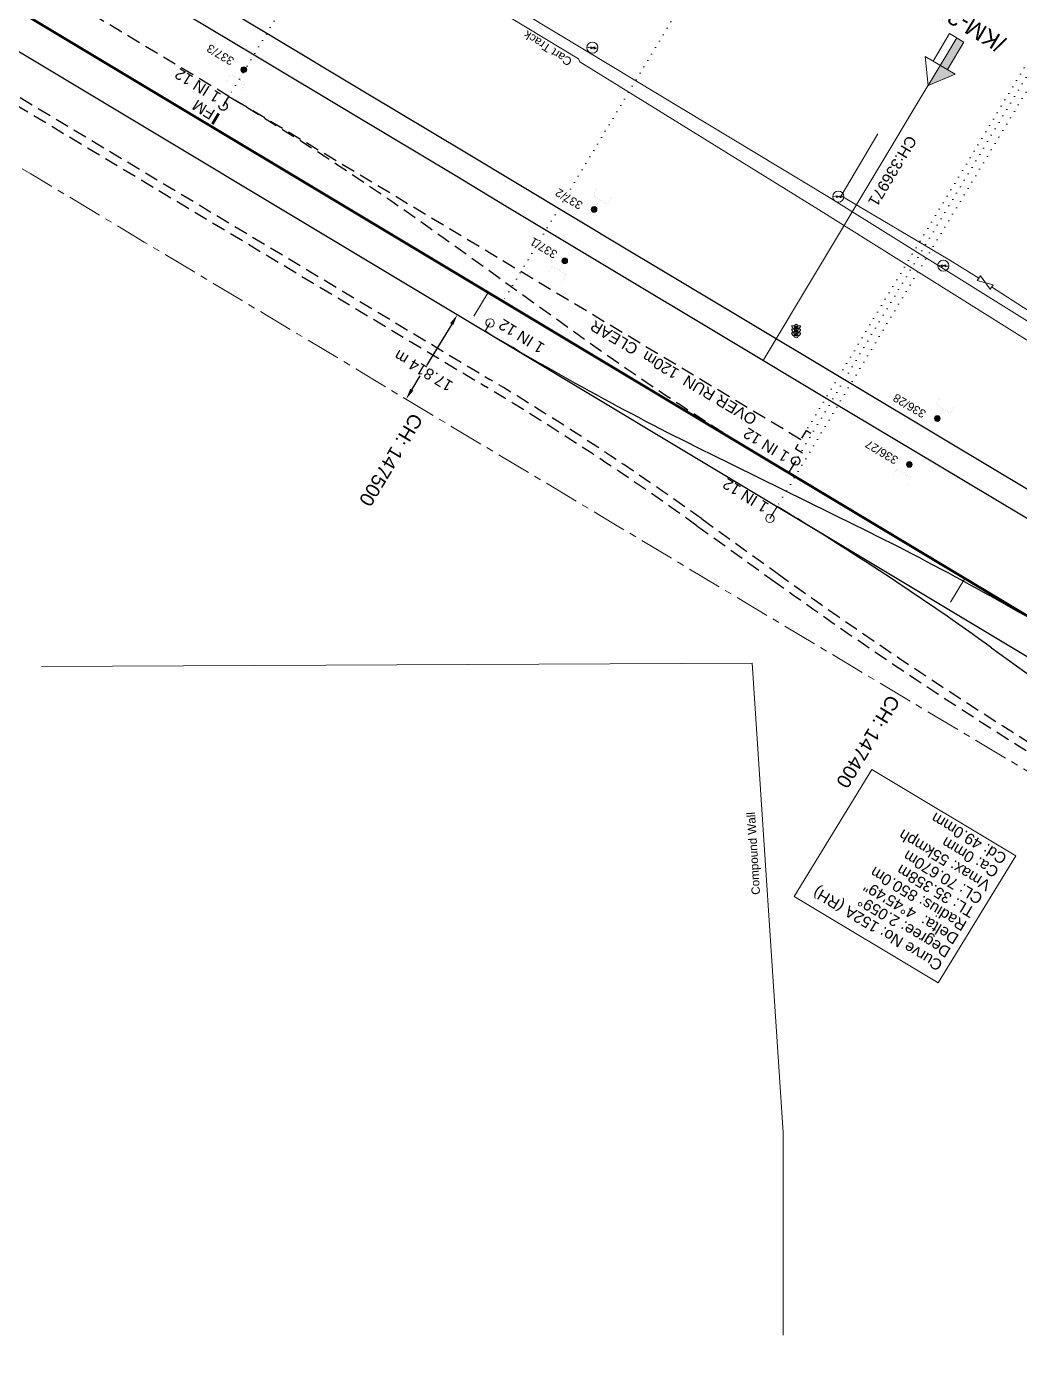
# Model space of a CAD drawing. Header units: metres. Extents: x 592467 to 614288, y 3398001 to 3402649.
# Drawn here: x 613728.2 to 613906.8, y 3399783.7 to 3400021.9 of the extents above; entities that cross this region are included whole.
import ezdxf
from ezdxf.enums import TextEntityAlignment as Align

# ---------------------------------------------------------------- set-up
doc = ezdxf.new("R2010")
doc.units = ezdxf.units.M
doc.header["$MEASUREMENT"] = 0
for name, pattern in [('CENTER', [2, 1.25, -0.25, 0.25, -0.25]), ('DASHED', [0.75, 0.5, -0.25]), ('DOT', [0.25, 0, -0.25])]:
    doc.linetypes.add(name, pattern=pattern)
doc.layers.get('0').update_dxf_attribs({"lineweight": 0})
doc.layers.get('Defpoints').update_dxf_attribs({"lineweight": 0})
for name, color, linetype, lineweight in [('Bounary Dim', 10, 'Continuous', 13), ('Cart Track', 34, 'Continuous', 0), ('Compound Wall', 7, 'Continuous', 13), ('DFCC BOUNDARY', 6, 'CENTER', 0), ('Electric Pole', 7, 'Continuous', 13), ('Existing Chainage', 7, 'Continuous', 0), ('Existing IR Track', 143, 'Continuous', 0), ('Gate', 7, 'Continuous', 13), ('KM STONE', 7, 'Continuous', 0), ("NEW CHAWAPAIL STN. SRJ's", 10, 'Continuous', 0), ("NEW KHANNA CROSSING STN. SRJ's", 10, 'Continuous', 0), ('OHE MAST', 7, 'Continuous', 0), ('OHE MAST TEXT', 7, 'Continuous', 0), ('Proposed Chainage', 10, 'Continuous', 0), ('Proposed Curve_Details', 10, 'Continuous', 0), ('PROPOSED DFCC TRACK', 1, 'Continuous', 0), ('Sign Board', 7, 'Continuous', 13), ('Subroad Edge', 34, 'Continuous', 0), ('Text', 7, 'Continuous', 13)]:
    doc.layers.add(name, color=color, linetype=linetype, lineweight=lineweight)
doc.layers.add('NEW KHANNA LOOP LINES', color=1, linetype='Continuous')
doc.styles.add('ARIAL', font='arial.ttf')
doc.styles.get("Standard").update_dxf_attribs({"font": 'arial.ttf'})
doc.styles.add('Style-Arial', font='arial.ttf')
doc.styles.add('Text', font='arial.ttf', dxfattribs={"height": 2})
doc.dimstyles.new('DIM', dxfattribs={"dimtxt": 2.5, "dimasz": 2.5, "dimexe": 0.18, "dimexo": 0.0625, "dimgap": 0.09, "dimtad": 0, "dimtih": 1, "dimtoh": 1, "dimdec": 3, "dimzin": 0, "dimdsep": 46, "dimtxsty": 'Standard', "dimcen": 0.09, "dimaunit": 1, "dimadec": 5, "dimazin": 0, "dimtfac": 1, "dimtdec": 3, "dimtofl": 0, "dimtmove": 0, "dimatfit": 3, "dimfxl": 1, "dimtolj": 1, "dimtzin": 0, "dimarcsym": 0})

# ---------------------------------------------------------------- blocks, each defined once
blk = doc.blocks.new('GT')
at = {"layer": 'Gate'}
for p, q in [((-0.5, -0.5), (-0.5, 0.5)), ((-0.5, 0.5), (0.5, -0.5)), ((0.5, 0.5), (0.5, -0.5))]:
    blk.add_line(p, q, dxfattribs=at)
at = {"layer": 'Gate', "flags": 128}
blk.add_lwpolyline([(0.5, 0.5), (-0.5, -0.5)], dxfattribs=at)
blk = doc.blocks.new('EP')
at = {"extrusion": (0, 0, -1)}
blk.add_hatch(color=8, dxfattribs=at).paths.add_polyline_path([(-0.31, -0.24), (-0.94, -0.01), (-0.41, -0.1), (-0.43, 0.15), (0.21, -0.05), (0.21, 0.16), (0.93, -0.01), (0.31, 0.07), (0.31, -0.19), (-0.31, 0)])
at = {"color": 8}
for p, q in [((-0.93, -0.01), (-0.21, 0.16)), ((-0.31, 0.07), (-0.93, -0.01)), ((-0.31, -0.19), (-0.31, 0.07)), ((0.31, 0), (-0.31, -0.19)), ((-0.21, 0.16), (-0.21, -0.05)), ((-0.21, -0.05), (0.43, 0.15)), ((0.31, -0.24), (0.31, 0)), ((0.43, 0.15), (0.41, -0.1)), ((0.94, -0.01), (0.31, -0.24)), ((0.41, -0.1), (0.94, -0.01))]:
    blk.add_line(p, q, dxfattribs=at)
blk.add_circle((0, 0), 1, dxfattribs=at)
blk = doc.blocks.new('SIG')
for color, points in [(1, [(-0.22, 0.42, 0.180295), (-0.01, 0.33, -0.00255), (0.01, 0.33, -0.00255), (0.02, 0.33, 0.180295), (0.23, 0.42, -0.002654), (0.25, 0.44, 0.184495), (0.33, 0.65, 1.000001), (-0.32, 0.65, 0.184495), (-0.24, 0.44, -0.002654)]), (2, [(0.23, -0.23, -0.002654), (0.25, -0.21, 0.184495), (0.33, 0.01, 1.000001), (-0.32, 0.01, 0.184495), (-0.24, -0.21, -0.002654), (-0.22, -0.23, 0.180295), (-0.01, -0.32, -0.00255), (0.01, -0.32, -0.00255), (0.02, -0.32, 0.180295)]), (3, [(0.23, -0.88, -0.002654), (0.25, -0.86, 0.184495), (0.33, -0.64, 1.000001), (-0.32, -0.64, 0.184495), (-0.24, -0.86, -0.002654), (-0.22, -0.88, 0.395599)])]:
    blk.add_hatch(color=color).paths.add_polyline_path(points)
for p, q in [((-0.31, 0.98), (-0.32, -0.9)), ((0.33, -0.9), (0.32, 0.98))]:
    blk.add_line(p, q)
at = {"flags": 128}
for points in [[(-0.31, 0.98), (-0.81, 0.98, 0.198758), (-0.42, 0.41, 0.003814), (-0.31, 0.39)], [(-0.31, 0.33), (-0.81, 0.33, 0.198758), (-0.42, -0.23, 0.003727), (-0.32, -0.26)], [(0.32, 0.98), (0.82, 0.98, -0.198758), (0.44, 0.41, -0.003814), (0.32, 0.39)], [(0.32, 0.33), (0.82, 0.33, -0.198758), (0.44, -0.23, -0.003727), (0.33, -0.26)], [(-0.32, -0.32), (-0.81, -0.32, 0.198758), (-0.42, -0.88, 0.003639), (-0.32, -0.9)], [(0.33, -0.32), (0.82, -0.32, -0.198758), (0.44, -0.88, -0.003639), (0.33, -0.9)]]:
    blk.add_lwpolyline(points, format="xyb", dxfattribs=at)
for centre, radius, start, end in [((0.01, 0.91), 0.324, 12.4049, 167.5951), ((0.01, 0.81), 0.357, 27.7578, 152.2422), ((0.01, -0.9), 0.324, 181.4572, 358.5428)]:
    blk.add_arc(centre, radius, start, end)
blk = doc.blocks.new('OHE MAST')
at = {"layer": 'OHE MAST'}
h = blk.add_hatch(color=256, dxfattribs=at)
edge = h.paths.add_edge_path()
edge.add_arc((0, 0), 0.514, 0, 360)
at = {"layer": 'OHE MAST', "lineweight": 13, "const_width": 0.01, "flags": 128}
for points in [[(1.5, 3.5), (1.5, 2), (-1.5, 2), (-1.5, 3.5)], [(0, 2), (0, 0)]]:
    blk.add_lwpolyline(points, dxfattribs=at)
at = {"layer": 'OHE MAST'}
blk.add_circle((0, 0), 0.514, dxfattribs=at)
blk = doc.blocks.new('KM POST PLAN')
at = {"extrusion": (0, 0, -1)}
h = blk.add_hatch(color=256, dxfattribs=at)
h.paths.add_polyline_path([(0, -20), (0, -8.47), (3, -8.47), (3, -20)])
h.paths.add_polyline_path([(0, -8.47), (0, 0), (6.25, -8.47), (3, -8.47)], flags=16)
at = {"flags": 128}
for points in [[(0, 0), (-6.25, -8.47), (6.25, -8.47)], [(0, 0), (0, -20)], [(0, 0), (6.25, -8.47)], [(3, -8.47), (3, -20), (-3, -20), (-3, -8.47)]]:
    blk.add_lwpolyline(points, dxfattribs=at)
at = {"style": 'Style-Arial'}
blk.add_attdef('KM-POST', text='', height=6, dxfattribs=at).set_placement((0, -26, -263.95), align=Align.MIDDLE_CENTER)
blk = doc.blocks.new('*D308')
at = {"layer": 'Defpoints', "color": 0, "linetype": 'ByBlock', "lineweight": 13, "ltscale": 5}
for p in [(613805.74, 3399970.09), (613796.5, 3399954.87), (613796.5, 3399954.87)]:
    blk.add_point(p, dxfattribs=at)
at = {"layer": 'DFCC BOUNDARY', "color": 0, "linetype": 'ByBlock', "lineweight": -2, "ltscale": 5, "transparency": 16777216}
for p, q in [((613805.8, 3399970.06), (613805.9, 3399970)), ((613804.71, 3399968.38), (613800.19, 3399960.95)), ((613797.53, 3399956.58), (613799.04, 3399959.05)), ((613796.55, 3399954.83), (613796.65, 3399954.77))]:
    blk.add_line(p, q, dxfattribs=at)
at = {"layer": 'DFCC BOUNDARY', "color": 0, "linetype": 'ByBlock', "lineweight": 13, "ltscale": 5, "transparency": 16777216}
for points in [[(613804.42, 3399968.55), (613804.99, 3399968.21), (613805.74, 3399970.09)], [(613797.25, 3399956.75), (613797.82, 3399956.4), (613796.5, 3399954.87)]]:
    blk.add_solid(points, dxfattribs=at)
at = {"layer": 'DFCC BOUNDARY', "color": 0, "linetype": 'ByBlock', "ltscale": 5, "transparency": 16777216, "insert": (613799.62, 3399960), "char_height": 2, "attachment_point": 5, "rotation": 149}
blk.add_mtext('\\A1;17.814 m', dxfattribs=at)

msp = doc.modelspace()

# ---------------------------------------------------------------- linework, layer by layer
at = {"layer": 'Bounary Dim', "lineweight": 60, "flags": 128}
msp.add_lwpolyline([(614242.3387, 3399720.8033), (614045.6328, 3399834.3714), (614041.3027, 3399836.8715), (614036.9731, 3399839.3724), (614032.6444, 3399841.8747), (614028.3169, 3399844.3794), (614023.9912, 3399846.887), (614019.6677, 3399849.3984), (614015.3468, 3399851.9143), (614011.0289, 3399854.4354, -0.00149498), (613992.4781, 3399865.3582), (613988.1787, 3399867.9109), (613983.8825, 3399870.4687), (613979.589, 3399873.0311), (613975.2977, 3399875.5971), (613971.0082, 3399878.1662), (613966.72, 3399880.7374), (613962.4328, 3399883.3102), (613958.1459, 3399885.8837), (611491.7053, 3401366.6543)], format="xyb", dxfattribs=at)
at = {"layer": 'Cart Track', "lineweight": 13, "flags": 128}
for points in [[(613334.6552, 3400377.4071), (613334.646, 3400350.8878), (613335.1228, 3400319.4065), (613337.6189, 3400308.1887), (613354.2932, 3400296.1147), (613418.2603, 3400257.9619), (613431.1397, 3400250.5234), (613439.2337, 3400246.5596), (613506.8575, 3400203.3069), (613595.7631, 3400149.6697), (613673.9915, 3400106.9687), (613755.3161, 3400059.7755), (613827.5398, 3400016.1041)], [(613336.7473, 3400375.6712), (613336.8283, 3400350.766), (613337.3104, 3400319.3413), (613339.9917, 3400309.5854), (613355.9943, 3400298.3218), (613419.6756, 3400259.9283), (613432.393, 3400252.2831), (613440.4515, 3400248.1409), (613472.4906, 3400229.0822), (613507.9276, 3400205.1396), (613596.7147, 3400152.1298), (613675.307, 3400109.5957), (613756.1209, 3400061.4343), (613828.8984, 3400017.5661)]]:
    msp.add_lwpolyline(points, dxfattribs=at)
at = {"layer": 'Compound Wall', "lineweight": 13, "flags": 128}
for points in [[(613881.3934, 3400002.5946), (613874.7809, 3399991.4421)], [(613874.7809, 3399991.4421), (613894.3387, 3399979.8696)], [(613894.3387, 3399979.8696), (613899.5416, 3399976.6584)], [(613901.8353, 3399975.0581), (613916.0035, 3399965.8935)], [(613730.9309, 3399906.7557), (613858.7644, 3399907.3573), (613864.3197, 3399822.9029), (613864.3058, 3399786.4528)]]:
    msp.add_lwpolyline(points, dxfattribs=at)
at = {"layer": 'DFCC BOUNDARY', "lineweight": 20, "ltscale": 5, "flags": 128}
msp.add_lwpolyline([(614041.5691, 3399808.0569), (614024.8946, 3399818.0451), (614015.7799, 3399823.4801), (613999.6668, 3399833.1472), (613984.2678, 3399842.3864), (613970.3399, 3399850.7392), (613956.28, 3399859.171), (613935.3694, 3399871.6997), (613914.0452, 3399884.4761), (613893.0192, 3399897.0501), (613871.8449, 3399909.7128), (613852.9598, 3399921.0218), (613833.556, 3399932.6415), (613813.9647, 3399944.3899), (613794.3788, 3399956.135), (613785.1827, 3399961.7215), (613766.9214, 3399972.6596), (613749.4195, 3399983.1428), (613728.9884, 3399995.4118), (613708.8827, 3400007.4858), (613694.3209, 3400016.4815), (613683.438, 3400022.9821), (613672.6694, 3400029.4145), (613655.9148, 3400039.4557), (613639.4636, 3400049.3149), (613623.1362, 3400059.0655), (613588.5555, 3400079.7543), (613570.3464, 3400090.6659), (613554.0406, 3400100.4359), (613537.9106, 3400110.1005), (613520.0636, 3400120.785), (613502.2625, 3400131.4419), (613494.8716, 3400135.8611), (613466.5822, 3400152.7759), (613449.3813, 3400163.1052), (613431.0466, 3400174.1154), (613415.8091, 3400183.244), (613399.1734, 3400193.2103), (613383.5507, 3400202.5609), (613368.0053, 3400211.8654), (613352.5934, 3400221.0969), (613321.617, 3400239.6514), (613288.0469, 3400259.7596), (613270.2946, 3400270.393), (613254.1066, 3400280.089), (613238.1295, 3400289.6587), (613220.6946, 3400300.1098), (613210.4076, 3400306.2763), (613210.9259, 3400307.1316), (613203.8422, 3400311.378), (613186.2102, 3400318.9888), (613155.1926, 3400337.6881), (613137.3264, 3400348.5159), (613123.1418, 3400357.4299), (613105.704, 3400368.3883), (613086.8393, 3400380.2435), (613072.3406, 3400389.2714), (613055.8254, 3400400.104), (613038.8743, 3400410.2624), (613026.0988, 3400414.4165), (613004.7908, 3400427.2079), (612988.0081, 3400437.2869), (612971.3835, 3400447.2493), (612958.5974, 3400454.9449), (612945.9381, 3400462.5143), (612929.2164, 3400472.5718), (612912.6216, 3400482.5165), (612902.7099, 3400488.4647), (612893.0147, 3400494.2995), (612875.0057, 3400505.0999), (612865.0899, 3400511.4414), (612841.5948, 3400525.9252), (612830.0651, 3400532.7028), (612779.4796, 3400452.2186), (612773.9701, 3400455.5252), (612761.8932, 3400462.7733), (612747.9498, 3400471.1418), (612731.5019, 3400481.0133), (612715.5245, 3400490.6024), (612697.5875, 3400501.4772), (612679.2885, 3400512.2621), (612663.9096, 3400521.4727), (612649.2767, 3400530.2632), (612633.5761, 3400539.6862), (612617.7078, 3400549.309), (612600.7881, 3400559.4637), (612583.9185, 3400569.5883), (612567.431, 3400579.4836), (612552.0072, 3400588.7405), (612535.1641, 3400598.8492), (612518.2418, 3400609.0054), (612501.1244, 3400619.2788), (612487.8954, 3400627.2184), (612467.8407, 3400639.2457), (612448.7592, 3400650.7068), (612432.9012, 3400660.2242), (612414.6558, 3400671.1746), (612397.7772, 3400681.3046), (612383.2243, 3400690.0388), (612378.1953, 3400693.057), (612346.1557, 3400712.2862), (612330.8218, 3400721.4892), (612315.6708, 3400730.5824), (612298.1544, 3400740.0639), (612282.015, 3400749.6299), (612264.387, 3400760.0783), (612247.3663, 3400770.1667), (612227.7762, 3400781.7781), (612208.2413, 3400792.3151), (612191.4432, 3400803.3132), (612174.6771, 3400813.2508), (612157.5822, 3400822.6823), (612142.0972, 3400832.5613), (612125.0532, 3400842.6636), (612107.6902, 3400852.9549), (612088.8382, 3400863.9013), (612070.6441, 3400874.8344), (612054.2742, 3400884.6936), (612038.4001, 3400894.2542), (612021.4289, 3400904.3691), (612003.7582, 3400914.901), (611987.1221, 3400924.9648), (611971.1468, 3400934.6289), (611954.7697, 3400944.4222), (611937.9127, 3400954.5025), (611922.6068, 3400963.7236), (611907.8037, 3400972.6418), (611892.7602, 3400981.6468), (611877.6876, 3400990.6692), (611862.1214, 3401000.0476), (611847.6422, 3401008.7711), (611835.6161, 3401015.9539), (611823.7539, 3401023.0384), (611807.2378, 3401032.978), (611790.9759, 3401042.7646), (611774.2607, 3401052.856), (611757.8836, 3401062.7432), (611742.4536, 3401072.0167), (611727.3475, 3401081.0955), (611711.4069, 3401090.6799), (611695.8881, 3401100.0106), (611679.5475, 3401109.8232), (611663.6992, 3401119.3333), (611653.6284, 3401125.3547), (611643.529, 3401131.3933), (611626.9857, 3401141.336), (611611.0368, 3401150.9215), (611594.7626, 3401160.6656), (611578.3725, 3401170.4792), (611560.8544, 3401181.0153), (611605.1795, 3401254.7126), (611605.1793, 3401254.7127), (611587.9728, 3401265.0616), (611571.747, 3401274.7868), (611549.8857, 3401287.8868), (611540.0137, 3401293.8124), (611524.671, 3401303.0218), (611509.1876, 3401312.2845), (611493.9735, 3401321.386), (611477.4397, 3401331.3464), (611461.2473, 3401341.1011), (611444.6578, 3401351.0735), (611428.129, 3401361.0095), (611411.1671, 3401371.1714), (611394.2008, 3401381.3359), (611377.9093, 3401391.1332), (611361.8998, 3401400.7609), (611345.3726, 3401410.7086), (611329.2809, 3401420.3941), (611314.2811, 3401429.3997), (611265.4291, 3401454.6678), (611276.9146, 3401476.8733), (611278.5099, 3401479.9575)], dxfattribs=at)
at = {"layer": 'Existing Chainage', "linetype": 'Continuous', "lineweight": 13, "flags": 128}
msp.add_lwpolyline([(613890.4083, 3400011.3669), (613860.7632, 3399961.8069)], dxfattribs=at)
at = {"layer": 'Existing IR Track', "color": 0, "lineweight": 30, "flags": 128}
for points in [[(614094.8135, 3399826.8919), (614075.6949, 3399838.3262), (614056.7012, 3399849.6858), (614047.2274, 3399855.358), (614037.8426, 3399860.9769), (614022.0919, 3399870.4124), (614006.3321, 3399879.8533), (613992.7511, 3399887.9951), (613979.1008, 3399896.1785), (613957.7614, 3399908.9562), (613936.3679, 3399921.7663), (613915.3952, 3399934.3387), (613894.3833, 3399946.9347), (613875.3776, 3399958.335), (613856.3475, 3399969.7499), (613836.4065, 3399981.6969), (613816.5353, 3399993.602), (613807.3871, 3399999.1537), (613789.3361, 3400009.9624), (613771.1364, 3400020.8603), (613751.4419, 3400032.6926)], [(614092.3625, 3399823.0811), (614073.3329, 3399834.4994), (614054.7672, 3399845.6393), (614044.869, 3399851.5417), (614035.799, 3399856.9501), (614019.731, 3399866.5901), (614004.3328, 3399875.8288), (613990.3982, 3399884.1856), (613976.3382, 3399892.6175), (613955.4139, 3399905.1544), (613934.0897, 3399917.9308), (613913.0359, 3399930.5215), (613891.8616, 3399943.1842), (613872.9964, 3399954.4813), (613853.5926, 3399966.1009), (613834.022, 3399977.8369), (613814.5318, 3399989.5246), (613805.3272, 3399995.1163), (613786.9615, 3400006.1169), (613769.4785, 3400016.5888), (613749.0662, 3400028.8465)]]:
    msp.add_lwpolyline(points, dxfattribs=at)
at = {"layer": "NEW CHAWAPAIL STN. SRJ's", "linetype": 'DOT', "lineweight": 18, "ltscale": 5, "flags": 128}
for points in [[(613807.5134, 3400080.7524), (613764.6388, 3400009.349)], [(613860.1314, 3400049.3916), (613813.9432, 3399972.4583)], [(613912.8845, 3400018.2397), (613863.245, 3399935.5581)], [(613911.5068, 3400018.5738), (613865.307, 3399941.6212)]]:
    msp.add_lwpolyline(points, dxfattribs=at)
at = {"layer": "NEW CHAWAPAIL STN. SRJ's", "color": 5, "linetype": 'DOT', "lineweight": 18, "ltscale": 5, "flags": 128}
msp.add_lwpolyline([(613910.4924, 3400019.1565), (613867.5212, 3399947.5817)], dxfattribs=at)
at = {"layer": "NEW KHANNA CROSSING STN. SRJ's", "color": 10, "linetype": 'Continuous', "lineweight": 18, "const_width": 0.5, "flags": 128}
msp.add_lwpolyline([(613762.7976, 3400006.2823), (613761.649, 3400004.3691)], dxfattribs=at)
at = {"layer": "NEW KHANNA CROSSING STN. SRJ's", "color": 10, "linetype": 'Continuous', "lineweight": 18, "elevation": 18.4048, "flags": 128}
for points in [[(613811.622, 3399968.592), (613810.7213, 3399967.0917)], [(613861.9559, 3399933.4161), (613863.2428, 3399935.5595)]]:
    msp.add_lwpolyline(points, dxfattribs=at)
at = {"layer": "NEW KHANNA CROSSING STN. SRJ's", "color": 10, "linetype": 'Continuous', "lineweight": 20}
for centre in [(613811.622, 3399968.592, 18.4048), (613861.9559, 3399933.4161, 18.4048)]:
    msp.add_circle(centre, 0.75, dxfattribs=at)
at = {"layer": 'NEW KHANNA LOOP LINES', "linetype": 'Continuous', "lineweight": 30, "flags": 128}
for points in [[(612760.6953, 3400597.5042), (613874.5298, 3399928.7942)], [(613863.2477, 3399935.5676), (614037.0437, 3399831.2261)]]:
    msp.add_lwpolyline(points, dxfattribs=at)
at = {"layer": 'NEW KHANNA LOOP LINES', "linetype": 'DASHED', "lineweight": 30, "ltscale": 5, "flags": 128}
msp.add_lwpolyline([(613867.5212, 3399947.5817), (612885.1956, 3400537.338)], dxfattribs=at)
at = {"layer": 'NEW KHANNA LOOP LINES', "linetype": 'DASHED', "lineweight": 25, "ltscale": 5, "flags": 128}
for points in [[(613763.5945, 3400007.6095), (613764.6388, 3400009.349)], [(613867.8159, 3399945.1583), (613866.5299, 3399945.9304), (613868.5126, 3399949.2329), (613869.7986, 3399948.4608)]]:
    msp.add_lwpolyline(points, dxfattribs=at)
at = {"layer": 'NEW KHANNA LOOP LINES', "linetype": 'DASHED', "lineweight": 30, "ltscale": 5, "flags": 128}
msp.add_lwpolyline([(613764.6388, 3400009.349, -0.02078913), (613803.1692, 3399983.9804), (613826.7789, 3399966.9883, 0.02078789), (613865.307, 3399941.6212, 0.02078789)], format="xyb", dxfattribs=at)
at = {"layer": 'NEW KHANNA LOOP LINES', "linetype": 'Continuous', "lineweight": 30, "flags": 128}
for points in [[(613917.8235, 3399910.0808, 0.02078913), (613877.3195, 3399932.162), (613851.2229, 3399945.0119, -0.02078789), (613810.7213, 3399967.0917, -0.02078789)], [(613901.8366, 3399910.1452), (613915.3306, 3399900.4335, 0.02078817), (613974.3384, 3399861.5825), (614033.8267, 3399825.8677)]]:
    msp.add_lwpolyline(points, format="xyb", dxfattribs=at)
at = {"layer": 'NEW KHANNA LOOP LINES', "linetype": 'Continuous', "lineweight": 25, "flags": 128}
msp.add_lwpolyline([(613866.5938, 3399943.7646), (613865.307, 3399941.6212)], dxfattribs=at)
at = {"layer": 'NEW KHANNA LOOP LINES', "linetype": 'DASHED', "lineweight": 25, "ltscale": 5}
msp.add_circle((613763.5945, 3400007.6095), 0.75, dxfattribs=at)
at = {"layer": 'NEW KHANNA LOOP LINES', "linetype": 'Continuous', "lineweight": 25}
msp.add_circle((613866.5938, 3399943.7646), 0.75, dxfattribs=at)
at = {"layer": 'NEW KHANNA LOOP LINES', "linetype": 'Continuous', "lineweight": 30}
msp.add_arc((613577.5693, 3399459.7279, 18.4048), 555, 54.248886, 59.02079, dxfattribs=at)
at = {"layer": 'Proposed Chainage', "linetype": 'Continuous', "lineweight": 0, "flags": 128}
for points in [[(613808.6767, 3399969.7883), (613811.2503, 3399974.075)], [(613894.4121, 3399918.3155), (613896.9857, 3399922.6023)]]:
    msp.add_lwpolyline(points, dxfattribs=at)
at = {"layer": 'Proposed Curve_Details', "lineweight": 13}
msp.add_lwpolyline([(613906.1845, 3399872.6791), (613892.2126, 3399849.8562), (613866.3336, 3399865.3931), (613880.3055, 3399888.216)], close=True, dxfattribs=at)
at = {"layer": 'PROPOSED DFCC TRACK', "color": 5, "linetype": 'DASHED', "lineweight": 25, "ltscale": 5}
for points in [[(613389.5245, 3400211.8109), (613811.5873, 3399958.4182, -0.02082437), (613849.6944, 3399933.3244), (613863.2824, 3399923.545, 0.02083245), (613922.7742, 3399884.3753), (614042.1295, 3399812.7183)], [(613388.7524, 3400210.5249), (613810.8152, 3399957.1321, -0.02082437), (613848.818, 3399932.1071), (613862.4062, 3399922.3276, 0.02081915), (613922.0041, 3399883.0881), (614041.3574, 3399811.4323)]]:
    msp.add_lwpolyline(points, format="xyb", dxfattribs=at)
at = {"layer": 'Subroad Edge', "lineweight": 13, "flags": 128}
for points in [[(613827.5398, 3400016.1041), (613827.7545, 3400015.5796), (613870.6715, 3399989.004), (613934.9284, 3399948.7559), (613959.942, 3399933.3392), (613989.5552, 3399914.9291), (614000.2385, 3399908.4631), (614012.4528, 3399900.9953), (614025.1138, 3399893.3649)], [(613828.8984, 3400017.5661), (613872.3561, 3399991.3303), (613931.4013, 3399954.428), (613935.4725, 3399958.1105), (613946.232, 3399958.5756), (613973.4179, 3399958.7606)]]:
    msp.add_lwpolyline(points, dxfattribs=at)

# ---------------------------------------------------------------- block references
at = {"layer": 'Electric Pole', "xscale": 0.9997078270338551, "yscale": 0.9997078270338551, "zscale": 0.9997078270338551}
for p in [(613830.0226, 3400018.1209), (613874.259, 3399991.3302), (613893.1446, 3399978.9023)]:
    msp.add_blockref('EP', p, dxfattribs=at)
at = {"layer": 'Gate', "xscale": 2.791668310105984, "yscale": 0.9997078267755779, "zscale": 1.670584526258491, "rotation": 325.2649314036736}
msp.add_blockref('GT', (613900.6892, 3399975.8548), dxfattribs=at)
at = {"layer": 'KM STONE'}
ref = msp.add_blockref('KM POST PLAN', (613890.4127, 3400011.3217), dxfattribs=dict(at, xscale=0.4999999999999989, yscale=0.4999999999999989, zscale=0.4999999999999989, rotation=149.0852348047029))
ref.add_attrib('KM-POST', '/KM-337', dxfattribs={"layer": '0', "height": 3, "rotation": 149.085235, "style": 'Style-Arial'}).set_placement((613897.0916, 3400022.4748), align=Align.MIDDLE_CENTER)
at = {"layer": 'OHE MAST'}
for p, rotation in [((613767.3191, 3400014.1634), 149.0208306527207), ((613830.3208, 3399989.0213), 329.0208306527206), ((613825.0545, 3399979.7497), 149.0208306527207), ((613892.0634, 3399951.3803), 329.0208306527206), ((613887.0344, 3399943.1383), 149.0208306527207)]:
    msp.add_blockref('OHE MAST', p, dxfattribs=dict(at, rotation=rotation))
at = {"layer": 'Sign Board', "xscale": 0.9997078270338551, "yscale": 0.9997078270338551, "zscale": 0.9997078270338551}
msp.add_blockref('SIG', (613866.6575, 3399967.1143), dxfattribs=at)

# ---------------------------------------------------------------- texts
at = {"layer": 'Cart Track', "style": 'Text'}
msp.add_text('Cart Track', height=1.5, rotation=147.218524, dxfattribs=at).set_placement((613826.527, 3400015.9892))
at = {"layer": 'Existing Chainage', "lineweight": 0, "insert": (613880.3659, 3399989.8644), "char_height": 2, "attachment_point": 6, "rotation": 239.085156, "line_spacing_factor": 0.6, "style": 'Style-Arial'}
msp.add_mtext('CH:336971', dxfattribs=at)
at = {"layer": "NEW KHANNA CROSSING STN. SRJ's", "linetype": 'Continuous', "lineweight": 13, "char_height": 2, "attachment_point": 4, "rotation": 148, "line_spacing_factor": 0.60036, "style": 'Style-Arial'}
for s, insert in [('FM', (613761.7888, 3400005.8964)), ('1 IN 12', (613821.084, 3399963.804)), ('1 IN 12', (613865.1053, 3399944.2488)), ('1 IN 12', (613861.3834, 3399935.132))]:
    msp.add_mtext(s, dxfattribs=dict(at, insert=insert))
at = {"layer": 'NEW KHANNA LOOP LINES', "linetype": 'DASHED', "lineweight": 25, "ltscale": 5, "insert": (613762.8256, 3400008.9133), "char_height": 2, "attachment_point": 4, "rotation": 148, "line_spacing_factor": 0.60036, "style": 'Style-Arial'}
msp.add_mtext('1 IN 12', dxfattribs=at)
at = {"layer": 'NEW KHANNA LOOP LINES', "linetype": 'Continuous', "lineweight": 25, "insert": (613861.0306, 3399949.933), "char_height": 2, "width": 39.954132, "attachment_point": 4, "rotation": 149.405887, "line_spacing_factor": 0.60036, "style": 'Style-Arial'}
msp.add_mtext('\\pi-6,l8,t8;OVER RUN  120m  CLEAR', dxfattribs=at)
at = {"layer": 'OHE MAST TEXT', "style": 'ARIAL'}
for s, p in [('337/3', (613765.7339, 3400016.1347)), ('337/2', (613828.4362, 3399990.1981)), ('337/1', (613823.8813, 3399981.3658)), ('336/28', (613890.1812, 3399952.6564)), ('336/27', (613885.1896, 3399944.3304))]:
    msp.add_text(s, height=1.5, rotation=149, dxfattribs=at).set_placement(p)
at = {"layer": 'Proposed Chainage', "color": 1, "lineweight": 0, "char_height": 2.5, "attachment_point": 4, "rotation": 239.020766, "line_spacing_factor": 0.6, "style": 'Style-Arial'}
for s, insert in [('CH: 147500', (613798.5818, 3399951.9453)), ('CH: 147400', (613884.4054, 3399901.2394))]:
    msp.add_mtext(s, dxfattribs=dict(at, insert=insert))
at = {"layer": 'Proposed Curve_Details', "lineweight": 0, "insert": (613904.7846, 3399872.7785), "char_height": 2, "attachment_point": 7, "rotation": 148.957134, "line_spacing_factor": 0.84, "style": 'Style-Arial'}
msp.add_mtext('Curve No: {\\fArial|b0|i0|c0|p34;152A (RH)}\\P{\\fArial|b0|i0|c0|p34;Degree: 2.059°\\PDelta:  4°45\'49"\\PRadius: 850.}0m\\PTL: 35.358m\\PCL: 70.670m\\PVmax: 55kmph\\PCa: 0mm\\PCd: 49.0mm', dxfattribs=at)
at = {"layer": 'Text', "color": 0, "style": 'ARIAL'}
msp.add_text('Compound Wall', height=1.5, rotation=93.494161, dxfattribs=at).set_placement((613860.1809, 3399865.7343))

# ---------------------------------------------------------------- dimensions: what is measured, and where the dimension line sits
at = {"layer": 'DFCC BOUNDARY', "linetype": 'ByBlock', "ltscale": 5}
dim = msp.add_linear_dim(base=(613796.4952, 3399954.8658), p1=(613805.744, 3399970.091), p2=(613796.4952, 3399954.8658), angle=238.722618, dimstyle='DIM', override={"dimtxt": 2, "dimasz": 2, "dimtad": 3, "dimpost": ' m'}, dxfattribs=at)
dim.commit()
dim.dimension.update_dxf_attribs({"geometry": '*D308', "text_midpoint": (613799.6151, 3399960.0016), "dimtype": 161, "text_rotation": 149})

doc.saveas('drawing.dxf')
